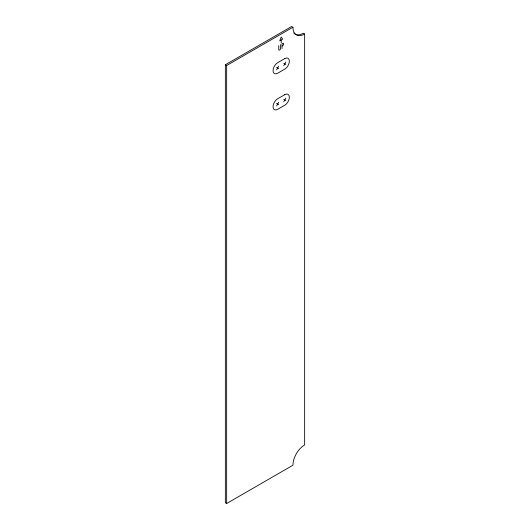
<?xml version="1.0" encoding="UTF-8"?>
<svg xmlns="http://www.w3.org/2000/svg" width="530" height="530" viewBox="0 0 530 530"><rect width="100%" height="100%" fill="white"/><g stroke="black" fill="none" stroke-linecap="round" stroke-linejoin="round"><path stroke-width="0.79" d="M276.581 69.808L278.681 66.164M283.742 65.674L285.842 62.03M276.581 105.894L278.681 102.25M283.742 101.76L285.842 98.116M225.356 64.759L291.626 26.5L292.931 27.249A16.569 9.566 -60 0 0 304.644 34.019L304.644 444.942A16.569 9.566 -60 0 0 292.931 465.241L226.654 503.5L225.356 502.751L225.356 64.759L226.654 65.515L292.931 27.249M281.105 40.035L279.734 40.823L281.211 37.027L282.682 39.121L281.211 39.975L281.211 43.036M282.119 46.037L282.656 45.726A1.418 0.822 -60 0 0 283.656 43.99A1.418 0.822 -60 0 0 282.656 43.407L282.503 43.493A0.689 0.397 -60 0 0 282.013 44.341L282.013 48.588M304.644 34.019L303.345 33.264A16.569 9.566 -60 0 1 293.733 33.019M283.742 63.249L285.842 64.461M276.581 67.383L278.681 68.595M283.742 99.329L285.842 100.541M276.581 103.463L278.681 104.675M280.562 44.613L280.562 48.435A1.272 0.735 -60 0 1 279.661 49.999A1.272 0.735 -60 0 1 278.76 49.476L278.76 45.653M226.654 65.515L226.654 503.5M284.789 58.591L277.627 62.726A6.446 3.723 -60 0 0 273.069 70.616A6.446 3.723 -60 0 0 277.627 73.253L284.789 69.112A6.446 3.723 -60 0 0 289.347 61.222A6.446 3.723 -60 0 0 284.789 58.591M284.789 94.671L277.627 98.805A6.446 3.723 -60 0 0 273.069 106.702A6.446 3.723 -60 0 0 277.627 109.332L284.789 105.198A6.446 3.723 -60 0 0 289.347 97.308A6.446 3.723 -60 0 0 284.789 94.671"/></g></svg>
